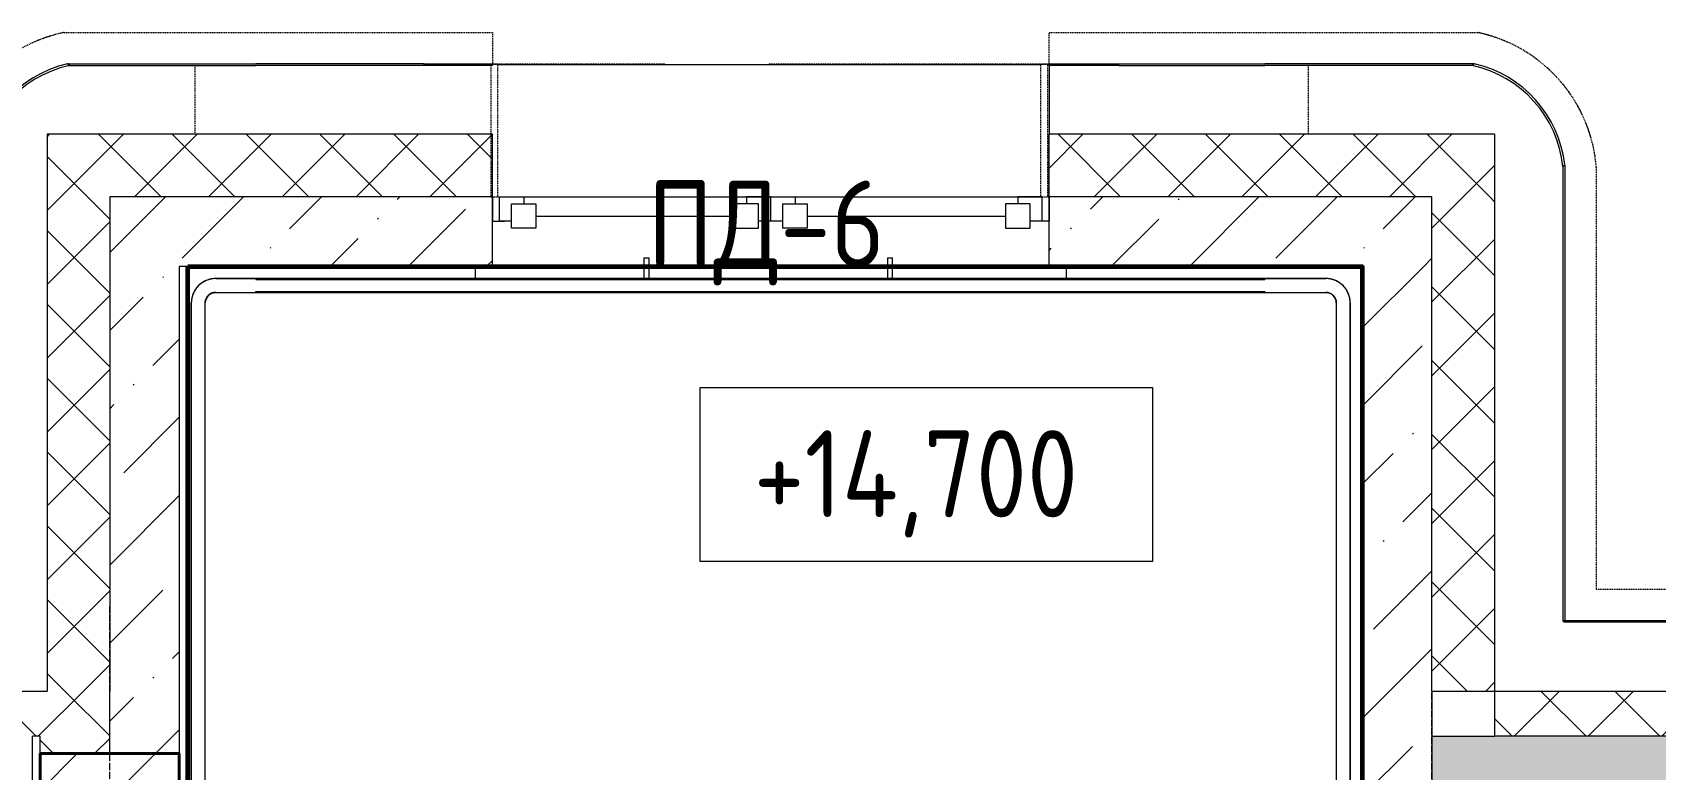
# Model space of a CAD drawing. Header units: millimetres. Extents: x -56773 to 225775, y -262288 to 26541.
# Drawn here: x 8587 to 13252, y -240754 to -238636 of the extents above; entities that cross this region are included whole.
import ezdxf

# ---------------------------------------------------------------- set-up
doc = ezdxf.new("R2010")
doc.units = ezdxf.units.MM
doc.linetypes.add('ADSK_Линия сетки', pattern=[25, 20, -2.5, 0, -2.5])
doc.linetypes.add('ADSK_Невидимые', pattern=[5, 3, -2])
for name, color, linetype, lineweight in [('3.1 Штукатурка внешн стен для инвесторов', 5, 'Continuous', 60), ('_ Окна', 7, 'Continuous', 18), ('Аннотация', 7, 'Continuous', 20), ('Марки окон', 7, 'Continuous', 20), ('Несущие колонны', 7, 'Continuous', 18), ('Обобщенные модели', 7, 'ADSK_Невидимые', 18), ('Ограждение', 7, 'Continuous', 9), ('Окна', 7, 'Continuous', 9), ('Оси', 7, 'Continuous', 9), ('Отметки', 7, 'Continuous', 9), ('Панели витража', 7, 'Continuous', 9), ('Стены внутренние', 7, 'Continuous', 18), ('Стены наружные', 7, 'Continuous', 18), ('Стены несущие', 7, 'Continuous', 30), ('Стены отделка', 7, 'Continuous', 30), ('Стены штриховка', 7, 'Continuous', 9)]:
    doc.layers.add(name, color=color, linetype=linetype, lineweight=lineweight)
doc.styles.add('GOST Common_2', font='', dxfattribs={"width": 0.9, "height": 250})
doc.styles.get('GOST Common_2').set_extended_font_data('GOST Common')
pattern_1 = [(45, (9.36, -250313.7), (84.18955, 308.69595), [396.875, -79.375, 3.353, -76.022])]
pattern_2 = [(45, (9.36, -250313.7), (-106.066, 106.066), []), (135, (9.36, -250313.7), (-106.066, -106.066), [])]

# ---------------------------------------------------------------- blocks, each defined once
blk = doc.blocks.new('ADSK_КолоннаЖБ_Прямоугольная - 400x400 мм-1807143-Маркировочный 5-й')
at = {"layer": 'Несущие колонны', "lineweight": 40}
for p, q in [((-200, 200), (200, 200)), ((-200, -200), (-200, 200)), ((200, 200), (200, -200)), ((200, -200), (-200, -200))]:
    blk.add_line(p, q, dxfattribs=at)
blk = doc.blocks.new('Обобщенные модели 10 - Обобщенные модели 10-1218172-Маркировочный 5-й')
at = {"layer": 'Обобщенные модели'}
for p, q in [((9045, 11582.5), (9045, 11385)), ((9915, 11585), (9895, 11585)), ((9895, 11585), (9895, 11205)), ((9904.2, 11587.5), (10395, 11587.5)), ((9915, 11585), (9915, 11205)), ((10395, 11585), (10395, 11587.5)), ((10695, 11587.5), (11500, 11587.5)), ((10695, 11587.5), (10695, 11585)), ((11495, 11585), (11475, 11585)), ((11475, 11585), (11475, 11205)), ((11495, 11585), (11495, 11205)), ((12245, 11385), (12245, 11582.5)), ((9895, 11205), (9915, 11205)), ((11475, 11205), (11495, 11205))]:
    blk.add_line(p, q, dxfattribs=at)
blk = doc.blocks.new('Системная панель - 1_Алюминиевая панель RAL 1013-3044054-Маркировочный 5-й')
at = {"layer": 'Панели витража', "lineweight": 18}
for p, q in [((-1735, 2.5), (1735, 2.5)), ((-1735, -2.5), (-1735, 2.5)), ((1735, -2.5), (1735, 2.5)), ((1735, -2.5), (-1735, -2.5))]:
    blk.add_line(p, q, dxfattribs=at)
blk = doc.blocks.new('Системная панель - 1_Алюминиевая панель RAL 1013-1335046-Маркировочный 5-й')
at = {"layer": 'Панели витража', "lineweight": 18}
for p, q in [((-655, 2.5), (655, 2.5)), ((-655, -2.5), (-655, 2.5)), ((655, -2.5), (655, 2.5)), ((655, -2.5), (-655, -2.5))]:
    blk.add_line(p, q, dxfattribs=at)
blk = doc.blocks.new('Системная панель - 1_Алюминиевая панель RAL 1013-3034206-Маркировочный 5-й')
at = {"layer": 'Панели витража', "lineweight": 18}
for p, q in [((-511.4, 2.5), (26.8, 2.5)), ((-511.4, -2.5), (-511.4, 2.5)), ((511.4, 2.5), (26.8, 2.5)), ((511.4, -2.5), (511.4, 2.5)), ((-511.4, -2.5), (26.8, -2.5)), ((511.4, -2.5), (26.8, -2.5))]:
    blk.add_line(p, q, dxfattribs=at)
blk = doc.blocks.new('Системная панель - 1_Алюминиевая панель гладкая RAL 1013-3034088-Маркировочный 5-й')
at = {"layer": 'Панели витража', "lineweight": 18}
for p, q in [((-100, 2.5), (100, 2.5)), ((-100, -2.5), (-100, 2.5)), ((100, -2.5), (100, 2.5)), ((100, -2.5), (-100, -2.5))]:
    blk.add_line(p, q, dxfattribs=at)
blk = doc.blocks.new('Системная панель - 1_Алюминиевая панель RAL 1013-3034048-Маркировочный 5-й')
at = {"layer": 'Панели витража', "lineweight": 18}
for p, q in [((-509.4, 2.5), (-89.7, 2.5)), ((-509.4, -2.5), (-509.4, 2.5)), ((509.4, 2.5), (-89.7, 2.5)), ((509.4, -2.5), (509.4, 2.5)), ((-509.4, -2.5), (-89.7, -2.5)), ((509.4, -2.5), (-89.7, -2.5))]:
    blk.add_line(p, q, dxfattribs=at)
blk = doc.blocks.new('Системная панель - 1_Алюминиевая панель гладкая RAL 1013-3041113-Маркировочный 5-й')
at = {"layer": 'Панели витража', "lineweight": 18}
for p, q in [((-100, 2.5), (95.8, 2.5)), ((-100, -2.5), (-100, 2.5)), ((95.8, -2.5), (95.8, 2.5)), ((95.8, -2.5), (-100, -2.5))]:
    blk.add_line(p, q, dxfattribs=at)
at = {"layer": 'Панели витража'}
for p, q in [((95.8, 2.5), (100, 2.5)), ((100, 2.5), (100, 0))]:
    blk.add_line(p, q, dxfattribs=at)
blk = doc.blocks.new('Панель изогнутая_маленькая - Панель изогнутая_RAL 1013-V16-Маркировочный 5-й')
at = {"layer": 'Панели витража', "lineweight": 18}
for p, q in [((-195.2, 3.7), (-195.2, -4)), ((195.2, -4.7), (195.2, 3))]:
    blk.add_line(p, q, dxfattribs=at)
for radius, start, end in [(337.7, 54.5935, 125.2079), (331.4, 53.8221, 125.9737)]:
    blk.add_arc((-0.5, -272.2), radius, start, end, dxfattribs=at)
blk = doc.blocks.new('Панель изогнутая_маленькая - Панель изогнутая_RAL 1013-V17-Маркировочный 5-й')
at = {"layer": 'Панели витража', "lineweight": 18}
for p, q in [((-198, 4), (-198, -3.7)), ((198, -3), (198, 4.7))]:
    blk.add_line(p, q, dxfattribs=at)
for radius, start, end in [(334, 233.7502, 306.452), (340.3, 234.5152, 305.6814)]:
    blk.add_arc((-0.5, 273.4), radius, start, end, dxfattribs=at)
blk = doc.blocks.new('Обобщенные модели 13 - Обобщенные модели 1-3016844-Маркировочный 5-й')
at = {"layer": 'Обобщенные модели'}
for p, q in [((8630, 11666), (8630, 11667.4)), ((8635, 11668.9), (8635, 11667.5)), ((8669.1, 11677.5), (9900, 11677.5)), ((9900, 11677.5), (9900, 11587.5)), ((11500, 11587.5), (11500, 11677.5)), ((11500, 11677.5), (12730.9, 11677.5)), ((12765, 11667.5), (12765, 11668.9)), ((12770, 11666), (12770, 11667.4)), ((8681.4, 11587.5), (8678.9, 11587.5)), ((12721.1, 11587.5), (12719.2, 11587.5)), ((13072.5, 11290.7), (13072.5, 10077.5)), ((13072.5, 10077.5), (41527.5, 10077.5))]:
    blk.add_line(p, q, dxfattribs=at)
for centre, start, end in [((8756.4, 11256.1), 101.7019, 175.3926), ((8756.4, 11256.1), 107.0808, 110.7313), ((8756.4, 11256.1), 101.7019, 106.3855), ((12643.6, 11256.1), 73.6145, 78.2981), ((12643.6, 11256.1), 4.6074, 78.2981), ((12643.6, 11256.1), 69.2687, 72.9192), ((8756.4, 11256.1), 111.1316, 112.7484), ((12643.6, 11256.1), 67.2516, 68.8684), ((12643.6, 11256.1), 60.5481, 61.3374), ((12643.6, 11256.1), 51.8289, 57.4679), ((12643.6, 11256.1), 43.0828, 48.3898), ((12643.6, 11256.1), 34.2871, 39.5312), ((12643.6, 11256.1), 25.3819, 30.7553), ((12643.6, 11256.1), 16.1461, 22.0196), ((12643.6, 11256.1), 4.6074, 13.3061)]:
    blk.add_arc(centre, 430.3, start, end, dxfattribs=at)
blk = doc.blocks.new('ОКНО L03 _2СТ_RS - ОК-6_1600х1980h_лестничная клетка-3556673-Маркировочный 5-й')
at = {"layer": '_ Окна'}
for p, q in [((-838.1, 100), (-838.1, 30)), ((-838.1, 100), (-833.1, 100)), ((-818.1, 100), (-748.1, 100)), ((-818.1, 30), (-818.1, 100)), ((-748.1, 100), (-748.1, 80)), ((-108.1, 100), (-108.1, 80)), ((-38.1, 100), (-108.1, 100)), ((-38.1, 30), (-38.1, 100)), ((-38.1, 100), (31.9, 100)), ((-38.1, 30), (-38.1, 100)), ((31.9, 100), (31.9, 80)), ((671.9, 100), (671.9, 80)), ((741.9, 100), (671.9, 100)), ((741.9, 30), (741.9, 100)), ((761.9, 100), (756.9, 100)), ((761.9, 100), (761.9, 30)), ((-783.1, 10), (-783.1, 80)), ((-783.1, 80), (-713.1, 80)), ((-713.1, 80), (-713.1, 10)), ((-143.1, 80), (-143.1, 10)), ((-73.1, 80), (-143.1, 80)), ((-73.1, 10), (-73.1, 80)), ((-3.1, 10), (-3.1, 80)), ((-3.1, 80), (66.9, 80)), ((66.9, 80), (66.9, 10)), ((636.9, 80), (636.9, 10)), ((706.9, 80), (636.9, 80)), ((706.9, 10), (706.9, 80)), ((-838.1, 30), (-803.1, 30)), ((-783.1, 30), (-818.1, 30)), ((-713.1, 10), (-783.1, 10)), ((-713.1, 45), (-143.1, 45)), ((-143.1, 10), (-73.1, 10)), ((-38.1, 30), (-73.1, 30)), ((-3.1, 30), (-38.1, 30)), ((66.9, 10), (-3.1, 10)), ((66.9, 45), (636.9, 45)), ((636.9, 10), (706.9, 10)), ((741.9, 30), (706.9, 30)), ((761.9, 30), (726.9, 30))]:
    blk.add_line(p, q, dxfattribs=at)
blk = doc.blocks.new('Отлив_ - ОЦC-3046385-Маркировочный 5-й')
at = {"layer": 'Окна'}
for p, q in [((-785, 380), (775, 380)), ((-785, 380), (775, 380)), ((795, 380), (800, 380)), ((795, 380), (800, 380)), ((800, 377.5), (800, 180)), ((-785, 0), (775, 0)), ((795, 0), (800, 0))]:
    blk.add_line(p, q, dxfattribs=at)
blk = doc.blocks.new('Тип перил - Перила_Внутренний_-3274415-Маркировочный 5-й')
at = {"layer": 'Ограждение'}
for p, q in [((9850, 10970.4), (9104.6, 10970.4)), ((12295.4, 10970.4), (11550, 10970.4)), ((9104.6, 10930.4), (9219.6, 10930.4)), ((12119.6, 10930.4), (12295.4, 10930.4)), ((9034.6, 10900.4), (9034.6, 9416.8)), ((9074.6, 9416.8), (9074.6, 10900.4)), ((12325.4, 10900.4), (12325.4, 9405)), ((12365.4, 9405), (12365.4, 10900.4)), ((9034.6, 9403.4), (9034.6, 6948.1)), ((9074.6, 6966.7), (9074.6, 9403.4)), ((12325.4, 9405), (12325.4, 5505)), ((12365.4, 5505), (12365.4, 9405))]:
    blk.add_line(p, q, dxfattribs=at)
at = {"layer": 'Ограждение', "flags": 128}
for points in [[(9104.6, 10970.4), (9101.8, 10970.3), (9099, 10970.1), (9096.2, 10969.9), (9093.4, 10969.5), (9090.7, 10969), (9088, 10968.4), (9085.3, 10967.6), (9082.6, 10966.8), (9079.9, 10965.9), (9077.3, 10964.8), (9074.8, 10963.7), (9072.3, 10962.5), (9069.8, 10961.1), (9067.4, 10959.7), (9065.1, 10958.1), (9062.8, 10956.5), (9060.6, 10954.8), (9058.4, 10953), (9056.4, 10951.1), (9054.4, 10949.1), (9052.5, 10947.1), (9050.6, 10945), (9048.9, 10942.8), (9047.3, 10940.5), (9045.7, 10938.2), (9044.2, 10935.8), (9042.9, 10933.4), (9041.6, 10930.9), (9040.4, 10928.3), (9039.4, 10925.7), (9038.4, 10923.1), (9037.5, 10920.4), (9036.8, 10917.7), (9036.1, 10915), (9035.6, 10912.3), (9035.2, 10909.5), (9034.9, 10906.7), (9034.7, 10903.9), (9034.6, 10901.1), (9034.6, 10900.4)], [(12365.4, 10900.4), (12365.3, 10903.2), (12365.2, 10906), (12364.9, 10908.7), (12364.5, 10911.5), (12364, 10914.3), (12363.4, 10917), (12362.7, 10919.7), (12361.8, 10922.4), (12360.9, 10925), (12359.9, 10927.6), (12358.7, 10930.2), (12357.5, 10932.7), (12356.1, 10935.2), (12354.7, 10937.6), (12353.2, 10939.9), (12351.5, 10942.2), (12349.8, 10944.4), (12348, 10946.5), (12346.1, 10948.6), (12344.2, 10950.6), (12342.1, 10952.5), (12340, 10954.3), (12337.8, 10956.1), (12335.5, 10957.7), (12333.2, 10959.3), (12330.8, 10960.7), (12328.4, 10962.1), (12325.9, 10963.4), (12323.4, 10964.5), (12320.8, 10965.6), (12318.1, 10966.6), (12315.5, 10967.4), (12312.8, 10968.2), (12310, 10968.8), (12307.3, 10969.4), (12304.5, 10969.8), (12301.7, 10970.1), (12299, 10970.3), (12296.2, 10970.4), (12295.4, 10970.4)], [(9074.6, 10900.4), (9074.6, 10901.6), (9074.7, 10902.8), (9074.8, 10904), (9075, 10905.1), (9075.2, 10906.3), (9075.5, 10907.5), (9075.8, 10908.7), (9076.1, 10909.8), (9076.5, 10910.9), (9077, 10912.1), (9077.5, 10913.1), (9078, 10914.2), (9078.6, 10915.3), (9079.2, 10916.3), (9079.8, 10917.3), (9080.5, 10918.3), (9081.3, 10919.2), (9082, 10920.2), (9082.9, 10921), (9083.7, 10921.9), (9084.6, 10922.7), (9085.5, 10923.5), (9086.4, 10924.2), (9087.4, 10924.9), (9088.4, 10925.6), (9089.4, 10926.2), (9090.5, 10926.8), (9091.5, 10927.4), (9092.6, 10927.9), (9093.7, 10928.3), (9094.9, 10928.7), (9096, 10929.1), (9097.2, 10929.4), (9098.3, 10929.7), (9099.5, 10929.9), (9100.7, 10930.1), (9101.9, 10930.2), (9103.1, 10930.3), (9104.3, 10930.4), (9104.6, 10930.4)], [(12295.4, 10930.4), (12296.6, 10930.3), (12297.8, 10930.3), (12299, 10930.2), (12300.2, 10930), (12301.4, 10929.8), (12302.5, 10929.5), (12303.7, 10929.2), (12304.8, 10928.8), (12306, 10928.4), (12307.1, 10928), (12308.2, 10927.5), (12309.3, 10927), (12310.3, 10926.4), (12311.3, 10925.8), (12312.3, 10925.1), (12313.3, 10924.4), (12314.3, 10923.7), (12315.2, 10922.9), (12316.1, 10922.1), (12316.9, 10921.3), (12317.7, 10920.4), (12318.5, 10919.5), (12319.3, 10918.5), (12320, 10917.6), (12320.6, 10916.6), (12321.3, 10915.6), (12321.9, 10914.5), (12322.4, 10913.4), (12322.9, 10912.3), (12323.4, 10911.2), (12323.8, 10910.1), (12324.1, 10909), (12324.5, 10907.8), (12324.7, 10906.6), (12325, 10905.5), (12325.1, 10904.3), (12325.3, 10903.1), (12325.4, 10901.9), (12325.4, 10900.7), (12325.4, 10900.4)], [(9034.6, 9416.8), (9034.6, 9415.6), (9034.6, 9414.4), (9034.6, 9413.2), (9034.6, 9412), (9034.6, 9410.8), (9034.6, 9409.6), (9034.6, 9408.5), (9034.6, 9407.3), (9034.6, 9406.2), (9034.6, 9405.1), (9034.6, 9404), (9034.6, 9403.4)], [(9074.6, 9403.4), (9074.6, 9404.4), (9074.6, 9405.5), (9074.6, 9406.7), (9074.6, 9407.8), (9074.6, 9409), (9074.6, 9410.1), (9074.6, 9411.3), (9074.6, 9412.5), (9074.6, 9413.7), (9074.6, 9414.9), (9074.6, 9416.1), (9074.6, 9416.8)], [(12343.3, 9405), (12345.4, 9405), (12347.5, 9405)], [(12347.5, 5505), (12345.4, 5505), (12343.3, 5505)]]:
    blk.add_lwpolyline(points, dxfattribs=at)
blk = doc.blocks.new('Тип перил - Перила_Внутренний_-V30-Маркировочный 5-й')
at = {"layer": 'Ограждение'}
for p, q in [((9104.6, 10970.4), (9850, 10970.4)), ((11550, 10970.4), (12295.4, 10970.4)), ((9104.6, 10930.4), (9219.6, 10930.4)), ((12119.6, 10930.4), (12295.4, 10930.4)), ((9034.6, 9416.8), (9034.6, 10900.4)), ((9074.6, 9416.8), (9074.6, 10900.4)), ((12325.4, 10900.4), (12325.4, 9405)), ((12365.4, 10900.4), (12365.4, 9405)), ((9034.6, 9394.4), (9034.6, 9416.8)), ((9034.6, 6948.1), (9034.6, 9394.4)), ((9074.6, 9394.4), (9074.6, 9416.8)), ((9074.6, 6966.7), (9074.6, 9394.4)), ((12365.4, 9405), (12325.4, 9405)), ((12325.4, 9405), (12325.4, 5505)), ((12365.4, 9405), (12365.4, 5505)), ((12365.4, 5505), (12325.4, 5505))]:
    blk.add_line(p, q, dxfattribs=at)
for centre, radius, start, end in [((9104.6, 10900.4), 70, 90, 180), ((12295.4, 10900.4), 70, 0, 90), ((9104.6, 10900.4), 30, 90, 180), ((12295.4, 10900.4), 30, 0, 90)]:
    blk.add_arc(centre, radius, start, end, dxfattribs=at)
blk = doc.blocks.new('Тип перил - Перила_Внутренний_-3275139-Маркировочный 5-й')
at = {"layer": 'Ограждение'}
for p, q in [((12119.6, 10970), (9219.6, 10970)), ((9219.6, 10970), (9219.6, 10967.3)), ((9219.6, 10967.3), (12119.6, 10967.3)), ((12119.6, 10970), (12119.6, 10967.3)), ((9219.6, 10932.6), (12119.6, 10932.6)), ((9219.6, 10930), (9219.6, 10932.6)), ((9219.6, 10930), (12119.6, 10930)), ((12119.6, 10930), (12119.6, 10932.6)), ((9035, 5791.9), (9035, 5505)), ((9075, 5505), (9075, 5791.9)), ((9057.1, 5750.7), (9052.9, 5750.7))]:
    blk.add_line(p, q, dxfattribs=at)
at = {"layer": 'Ограждение', "flags": 128}
blk.add_lwpolyline([(9057, 5505), (9055, 5505), (9053, 5505)], dxfattribs=at)
blk = doc.blocks.new('ADSK_Ограждение_Опоры_Г_образная - D15 высота60 консоль80-V27-Маркировочный 5-й')
at = {"layer": 'Ограждение'}
for p, q in [((-7.5, 80), (-7.5, 20)), ((-7.5, 80), (0, 80)), ((0, 80), (7.5, 80)), ((7.5, 20), (7.5, 80))]:
    blk.add_line(p, q, dxfattribs=at)
blk = doc.blocks.new('Подоконник_ - ПД-6-V40-Маркировочный 5-й')
at = {"layer": 'Окна'}
for p, q in [((-850, -130), (-850, -165.1)), ((850, -165), (850, -130))]:
    blk.add_line(p, q, dxfattribs=at)
blk = doc.blocks.new('Высотные отметки - Рамка-12095-Маркировочный 5-й')
at = {"layer": 'Аннотация', "lineweight": 20}
for p, q in [((-6.5, 0), (-6.5, 5)), ((-6.5, 5), (6.5, 5)), ((6.5, 5), (6.5, 0)), ((6.5, 0), (-6.5, 0))]:
    blk.add_line(p, q, dxfattribs=at)

msp = doc.modelspace()

# ---------------------------------------------------------------- hatches: boundary and pattern name
at = {"layer": 'Несущие колонны', "lineweight": 9}
h = msp.add_hatch(dxfattribs=at)
h.set_pattern_fill('FP_1', color=256, style=0, pattern_type=2)
h.set_pattern_definition([(45, (9.36, -250313.7), (-224.5064, 224.5064), []), (45, (233.87, -250313.7), (-224.5064, 224.5064), [396.875, -79.375, 3.353, -76.022])])
h.paths.add_polyline_path([(8609.3615, -241108.7359), (9009.3615, -241108.7359), (9009.3615, -240708.7359), (8609.3615, -240708.7359), (8609.3615, -240854.1935)])
at = {"layer": 'Стены внутренние', "lineweight": 9}
h = msp.add_hatch(dxfattribs=at)
h.set_pattern_fill('FP_2', color=256, style=0, pattern_type=2)
h.set_pattern_definition(pattern_1)
h.paths.add_polyline_path([(41759.3615, -240958.7359), (42009.3615, -240958.7359), (42009.3615, -240658.7359), (39009.3615, -240659.7359), (39009.3615, -240958.7359), (41734.3615, -240958.7359)])
h.paths.add_polyline_path([(31409.3615, -240958.7359), (31409.3615, -240659.7359), (30209.3615, -240659.7359), (30209.3615, -240958.7359), (31138.4945, -240958.7359)])
h.paths.add_polyline_path([(34509.3615, -240958.7359), (34609.3615, -240958.7359), (34609.3615, -240659.7359), (33009.3615, -240659.7359), (33009.3615, -240958.7359), (34434.3615, -240958.7359)])
h.paths.add_polyline_path([(36209.3615, -240958.7359), (37409.3615, -240958.7359), (37409.3615, -240659.7359), (36209.3615, -240659.7359)])
h.paths.add_polyline_path([(22134.3615, -240958.7359), (22609.3615, -240958.7359), (22609.3615, -240659.7359), (21009.3615, -240659.7359), (21009.3615, -240958.7359), (22109.3615, -240958.7359)])
h.paths.add_polyline_path([(24209.3615, -240958.7359), (25409.3615, -240958.7359), (25409.3615, -240659.7359), (24209.3615, -240659.7359)])
h.paths.add_polyline_path([(28609.3615, -240958.7359), (28609.3615, -240659.7359), (27009.3615, -240659.7359), (27009.3615, -240958.7359), (28250.6673, -240958.7359)])
h.paths.add_polyline_path([(18209.3615, -240958.7359), (19409.3615, -240958.7359), (19409.3615, -240659.7359), (18209.3615, -240659.7359), (18209.3615, -240854.1935)])
h.paths.add_polyline_path([(15609.3615, -240958.7359), (15609.3615, -240708.7359), (16009.3615, -240708.7359), (16009.3615, -240958.7359), (16609.3615, -240958.7359), (16609.3615, -240659.7359), (12609.3615, -240658.7359), (12609.3615, -240958.7359), (14609.3615, -240958.7359), (14609.3615, -240708.7359), (15009.3615, -240708.7359), (15009.3615, -240958.7359), (15584.3615, -240958.7359)])
at = {"layer": 'Стены наружные', "lineweight": 9}
h = msp.add_hatch(dxfattribs=at)
h.set_pattern_fill('FP_4', color=256, style=0, pattern_type=2)
h.set_pattern_definition(pattern_2)
h.paths.add_polyline_path([(8629.3615, -240528.7359), (8809.3615, -240528.7359), (8809.3615, -238928.7359), (8629.3615, -238928.7359), (8629.3615, -239580.9418)])
h = msp.add_hatch(dxfattribs=at)
h.set_pattern_fill('FP_4', color=256, style=0, pattern_type=2)
h.set_pattern_definition(pattern_2)
h.paths.add_polyline_path([(12789.3615, -239108.7359), (12789.3615, -238928.7359), (12128.9933, -238928.7359), (12128.9933, -239108.7359), (12728.5966, -239108.7359)])
h.paths.add_polyline_path([(9228.9933, -239108.7359), (9228.9933, -238928.7359), (8809.3615, -238928.7359), (8809.3615, -239108.7359), (9118.8127, -239108.7359)])
h = msp.add_hatch(dxfattribs=at)
h.set_pattern_fill('FP_4', color=256, style=0, pattern_type=2)
h.set_pattern_definition(pattern_2)
h.paths.add_polyline_path([(11645.6615, -239108.7359), (12128.9933, -239108.7359), (12128.9933, -238928.7359), (11509.3615, -238928.7359), (11509.3615, -239108.7359)])
h.paths.add_polyline_path([(9840.7695, -239108.7359), (9909.3615, -239108.7359), (9909.3615, -238928.7359), (9228.9933, -238928.7359), (9228.9933, -239108.7359), (9479.7911, -239108.7359)])
h = msp.add_hatch(dxfattribs=at)
h.set_pattern_fill('FP_2', color=256, style=0, pattern_type=2)
h.set_pattern_definition(pattern_1)
h.paths.add_polyline_path([(12609.3615, -239308.7359), (12609.3615, -239108.7359), (12128.9933, -239108.7359), (12128.9933, -239308.7359), (12409.3615, -239308.7359)])
h.paths.add_polyline_path([(9228.9933, -239308.7359), (9228.9933, -239108.7359), (8809.3615, -239108.7359), (8809.3615, -239308.7359), (9118.8127, -239308.7359)])
h = msp.add_hatch(dxfattribs=at)
h.set_pattern_fill('FP_2', color=256, style=0, pattern_type=2)
h.set_pattern_definition(pattern_1)
h.paths.add_polyline_path([(9909.3615, -239308.7359), (9909.3615, -239108.7359), (9228.9933, -239108.7359), (9228.9933, -239308.7359), (9840.7695, -239308.7359)])
h.paths.add_polyline_path([(12006.6399, -239308.7359), (12128.9933, -239308.7359), (12128.9933, -239108.7359), (11509.3615, -239108.7359), (11509.3615, -239308.7359), (11645.6615, -239308.7359)])
h = msp.add_hatch(dxfattribs=at)
h.set_pattern_fill('FP_4', color=256, style=0, pattern_type=2)
h.set_pattern_definition(pattern_2)
h.paths.add_polyline_path([(12609.3615, -240528.7359), (12789.3615, -240528.7359), (12789.3615, -239108.7359), (12609.3615, -239108.7359), (12609.3615, -239580.9418)])
h = msp.add_hatch(dxfattribs=at)
h.set_pattern_fill('FP_2', color=256, style=0, pattern_type=2)
h.set_pattern_definition(pattern_1)
h.paths.add_polyline_path([(9009.3615, -247708.7359), (9009.3615, -247108.7359), (8809.3615, -247108.7359), (8809.3615, -247708.7359), (8929.3615, -247708.7359)])
h.paths.add_polyline_path([(8809.3615, -246708.7359), (9009.3615, -246708.7359), (9009.3615, -241108.7359), (8809.3615, -241108.7359), (8809.3615, -245947.2003)])
h.paths.add_polyline_path([(9009.3615, -240708.7359), (9009.3615, -239308.7359), (8809.3615, -239308.7359), (8809.3615, -240708.7359)])
h = msp.add_hatch(dxfattribs=at)
h.set_pattern_fill('FP_2', color=256, style=0, pattern_type=2)
h.set_pattern_definition(pattern_1)
h.paths.add_polyline_path([(12409.3615, -247508.7359), (12609.3615, -247508.7359), (12609.3615, -239308.7359), (12409.3615, -239308.7359), (12409.3615, -247220.452)])
h = msp.add_hatch(dxfattribs=at)
h.set_pattern_fill('FP_4', color=256, style=0, pattern_type=2)
h.set_pattern_definition(pattern_2)
h.paths.add_polyline_path([(8609.3615, -240658.7359), (8609.3615, -240528.7359), (8216.9837, -240528.7359), (8216.9837, -240658.7359), (8587.3615, -240658.7359)])
h.paths.add_polyline_path([(-2990.6385, -240658.7359), (-2283.0163, -240658.7359), (-2283.0163, -240528.7359), (-2990.6385, -240528.7359)])
h = msp.add_hatch(dxfattribs=at)
h.set_pattern_fill('FP_4', color=256, style=0, pattern_type=2)
h.set_pattern_definition(pattern_2)
h.paths.add_polyline_path([(8809.3615, -240708.7359), (8809.3615, -240528.7359), (8609.3615, -240528.7359), (8609.3615, -240708.7359), (8757.8344, -240708.7359)])
h = msp.add_hatch(dxfattribs=at)
h.set_pattern_fill('FP_4', color=256, style=0, pattern_type=2)
h.set_pattern_definition(pattern_2)
h.paths.add_polyline_path([(41829.3615, -240658.7359), (41829.3615, -240528.7359), (38959.3615, -240528.7359), (38959.3615, -240658.7359), (41245.8893, -240658.7359)])
h.paths.add_polyline_path([(31459.3615, -240658.7359), (31459.3615, -240528.7359), (30159.3615, -240528.7359), (30159.3615, -240658.7359), (31138.4945, -240658.7359)])
h.paths.add_polyline_path([(32959.3615, -240658.7359), (34659.3615, -240658.7359), (34659.3615, -240528.7359), (32959.3615, -240528.7359)])
h.paths.add_polyline_path([(36914.1487, -240658.7359), (37459.3615, -240658.7359), (37459.3615, -240528.7359), (36159.3615, -240528.7359), (36159.3615, -240658.7359)])
h.paths.add_polyline_path([(25459.3615, -240658.7359), (25459.3615, -240528.7359), (24159.3615, -240528.7359), (24159.3615, -240658.7359), (25362.8402, -240658.7359)])
h.paths.add_polyline_path([(28250.6673, -240658.7359), (28659.3615, -240658.7359), (28659.3615, -240528.7359), (26959.3615, -240528.7359), (26959.3615, -240658.7359)])
h.paths.add_polyline_path([(20959.3615, -240658.7359), (22659.3615, -240658.7359), (22659.3615, -240528.7359), (20959.3615, -240528.7359)])
h.paths.add_polyline_path([(13811.5318, -240658.7359), (16659.3615, -240658.7359), (16659.3615, -240528.7359), (12789.3615, -240528.7359), (12789.3615, -240658.7359)])
h.paths.add_polyline_path([(19459.3615, -240658.7359), (19459.3615, -240528.7359), (18159.3615, -240528.7359), (18159.3615, -240658.7359), (18865.2292, -240658.7359)])

# ---------------------------------------------------------------- linework, layer by layer
at = {"layer": '3.1 Штукатурка внешн стен для инвесторов'}
msp.add_lwpolyline([(9034.3615, -239308.7359), (12409.3615, -239308.7359), (12409.3615, -247508.7359), (9034.3615, -247508.7359)], close=True, dxfattribs=at)
at = {"layer": 'Несущие колонны', "lineweight": 9}
for p, q in [((8809.3615, -240708.7359), (8609.3615, -240708.7359)), ((8609.3615, -241108.7359), (8609.3615, -240708.7359)), ((9009.3615, -240708.7359), (8809.3615, -240708.7359)), ((9009.3615, -240708.7359), (9009.3615, -241108.7359))]:
    msp.add_line(p, q, dxfattribs=at)
at = {"layer": 'Оси', "color": 253, "linetype": 'ADSK_Линия сетки', "lineweight": 5, "true_color": 0xaaaaaa}
for p, q in [((8809.3615, -261287.5872), (8809.3615, -240286.2598)), ((12609.3615, -261287.5872), (12609.3615, -240286.2598))]:
    msp.add_line(p, q, dxfattribs=at)
at = {"layer": 'Стены несущие', "lineweight": 9}
for p, q in [((8809.3615, -239108.7359), (8809.3615, -240528.7359)), ((9909.3615, -239308.7359), (9909.3615, -239108.7359)), ((11509.3615, -239308.7359), (11509.3615, -239108.7359)), ((9909.3615, -239308.7359), (9009.3615, -239308.7359)), ((9009.3615, -239308.7359), (9009.3615, -240708.7359)), ((11509.3615, -239308.7359), (12409.3615, -239308.7359)), ((12409.3615, -247508.7359), (12409.3615, -239308.7359)), ((12609.3615, -240528.7359), (12609.3615, -240658.7359)), ((8587.3615, -240958.7359), (8587.3615, -240658.7359)), ((12609.3615, -240658.7359), (12789.3615, -240658.7359))]:
    msp.add_line(p, q, dxfattribs=at)
at = {"layer": 'Стены отделка', "lineweight": 9}
for p, q in [((8629.3615, -238928.7359), (8629.3615, -240528.7359)), ((9909.3615, -238928.7359), (8629.3615, -238928.7359)), ((9909.3615, -239108.7359), (9909.3615, -238928.7359)), ((11509.3615, -239108.7359), (11509.3615, -238928.7359)), ((12789.3615, -238928.7359), (11509.3615, -238928.7359)), ((12789.3615, -238928.7359), (12789.3615, -240658.7359)), ((12609.3615, -240528.7359), (12609.3615, -239108.7359)), ((5116.8615, -240528.7359), (8629.3615, -240528.7359)), ((12609.3615, -240528.7359), (16659.3615, -240528.7359)), ((8609.3615, -240658.7359), (8587.3615, -240658.7359)), ((8609.3615, -240708.7359), (8609.3615, -240658.7359)), ((8609.3615, -240708.7359), (8809.3615, -240708.7359))]:
    msp.add_line(p, q, dxfattribs=at)
at = {"layer": 'Стены штриховка', "lineweight": 9}
for p, q in [((9909.3615, -239108.7359), (8809.3615, -239108.7359)), ((12609.3615, -239108.7359), (11509.3615, -239108.7359)), ((8809.3615, -240708.7359), (8809.3615, -240528.7359)), ((12609.3615, -240658.7359), (12609.3615, -240958.7359)), ((16659.3615, -240658.7359), (12789.3615, -240658.7359)), ((8809.3615, -240708.7359), (9009.3615, -240708.7359))]:
    msp.add_line(p, q, dxfattribs=at)

# ---------------------------------------------------------------- block references
at = {"layer": 'Несущие колонны', "lineweight": 40, "rotation": 89.9999999999999}
msp.add_blockref('ADSK_КолоннаЖБ_Прямоугольная - 400x400 мм-1807143-Маркировочный 5-й', (8809.3615, -240908.7359), dxfattribs=at)
at = {"layer": 'Обобщенные модели'}
for name in ['Обобщенные модели 13 - Обобщенные модели 1-3016844-Маркировочный 5-й', 'Обобщенные модели 10 - Обобщенные модели 10-1218172-Маркировочный 5-й']:
    msp.add_blockref(name, (9.3615, -250313.7049), dxfattribs=at)
at = {"layer": 'Ограждение'}
for name, p in [('ADSK_Ограждение_Опоры_Г_образная - D15 высота60 консоль80-V27-Маркировочный 5-й', (10352.0146, -239363.7359)), ('ADSK_Ограждение_Опоры_Г_образная - D15 высота60 консоль80-V27-Маркировочный 5-й', (11052.0146, -239363.7359)), ('Тип перил - Перила_Внутренний_-3274415-Маркировочный 5-й', (9.3615, -250313.7049)), ('Тип перил - Перила_Внутренний_-V30-Маркировочный 5-й', (9.3615, -250313.7049)), ('Тип перил - Перила_Внутренний_-3275139-Маркировочный 5-й', (9.3615, -250313.7049))]:
    msp.add_blockref(name, p, dxfattribs=at)
at = {"layer": 'Окна'}
for name, p in [('Отлив_ - ОЦC-3046385-Маркировочный 5-й', (10709.3615, -239108.7359)), ('ОКНО L03 _2СТ_RS - ОК-6_1600х1980h_лестничная клетка-3556673-Маркировочный 5-й', (10747.4615, -239208.7359))]:
    msp.add_blockref(name, p, dxfattribs=at)
at = {"layer": 'Окна', "color": 7, "true_color": 0xffffff}
msp.add_blockref('Подоконник_ - ПД-6-V40-Маркировочный 5-й', (10709.3615, -239178.7359), dxfattribs=at)
at = {"layer": 'Отметки', "lineweight": 20, "xscale": 99.99999999999993, "yscale": 99.99999999999993, "zscale": 99.99999999999993}
msp.add_blockref('Высотные отметки - Рамка-12095-Маркировочный 5-й', (11156.8692, -240156.0803), dxfattribs=at)
at = {"layer": 'Панели витража'}
for name, p, rotation in [('Панель изогнутая_маленькая - Панель изогнутая_RAL 1013-V17-Маркировочный 5-й', (8560.037, -238877.4859), 228.7009998438553), ('Панель изогнутая_маленькая - Панель изогнутая_RAL 1013-V16-Маркировочный 5-й', (12858.7329, -238873.7359), 312.0152720249161)]:
    msp.add_blockref(name, p, dxfattribs=dict(at, rotation=rotation))
at = {"layer": 'Панели витража', "lineweight": 18}
for name, p in [('Системная панель - 1_Алюминиевая панель RAL 1013-3034206-Маркировочный 5-й', (9202.1618, -238728.7359)), ('Системная панель - 1_Алюминиевая панель гладкая RAL 1013-3041113-Маркировочный 5-й', (9813.6111, -238728.7359)), ('Системная панель - 1_Алюминиевая панель гладкая RAL 1013-3034088-Маркировочный 5-й', (11609.3615, -238728.7359)), ('Системная панель - 1_Алюминиевая панель RAL 1013-3034048-Маркировочный 5-й', (12218.7329, -238728.7359)), ('Системная панель - 1_Алюминиевая панель RAL 1013-3044054-Маркировочный 5-й', (14724.3615, -240328.7359))]:
    msp.add_blockref(name, p, dxfattribs=at)
at = {"layer": 'Панели витража', "lineweight": 18, "rotation": 269.9999999999965}
msp.add_blockref('Системная панель - 1_Алюминиевая панель RAL 1013-1335046-Маркировочный 5-й', (12989.3615, -239673.7359), dxfattribs=at)

# ---------------------------------------------------------------- texts
at = {"layer": 'Марки окон', "lineweight": 5, "char_height": 250, "attachment_point": 1, "style": 'GOST Common_2'}
for s, insert, width in [('ПД', (10354.7541, -239061.7228), 461.772), ('-6', (10735.7541, -239061.7228), 389.620125)]:
    msp.add_mtext(s, dxfattribs=dict(at, insert=insert, width=width))
at = {"layer": 'Отметки', "lineweight": 20, "insert": (10660.3089, -239779.3732), "char_height": 250, "width": 1191.744618, "attachment_point": 1, "line_spacing_factor": 1.022761, "style": 'GOST Common_2'}
msp.add_mtext('+14,700', dxfattribs=at)

doc.saveas('drawing.dxf')
